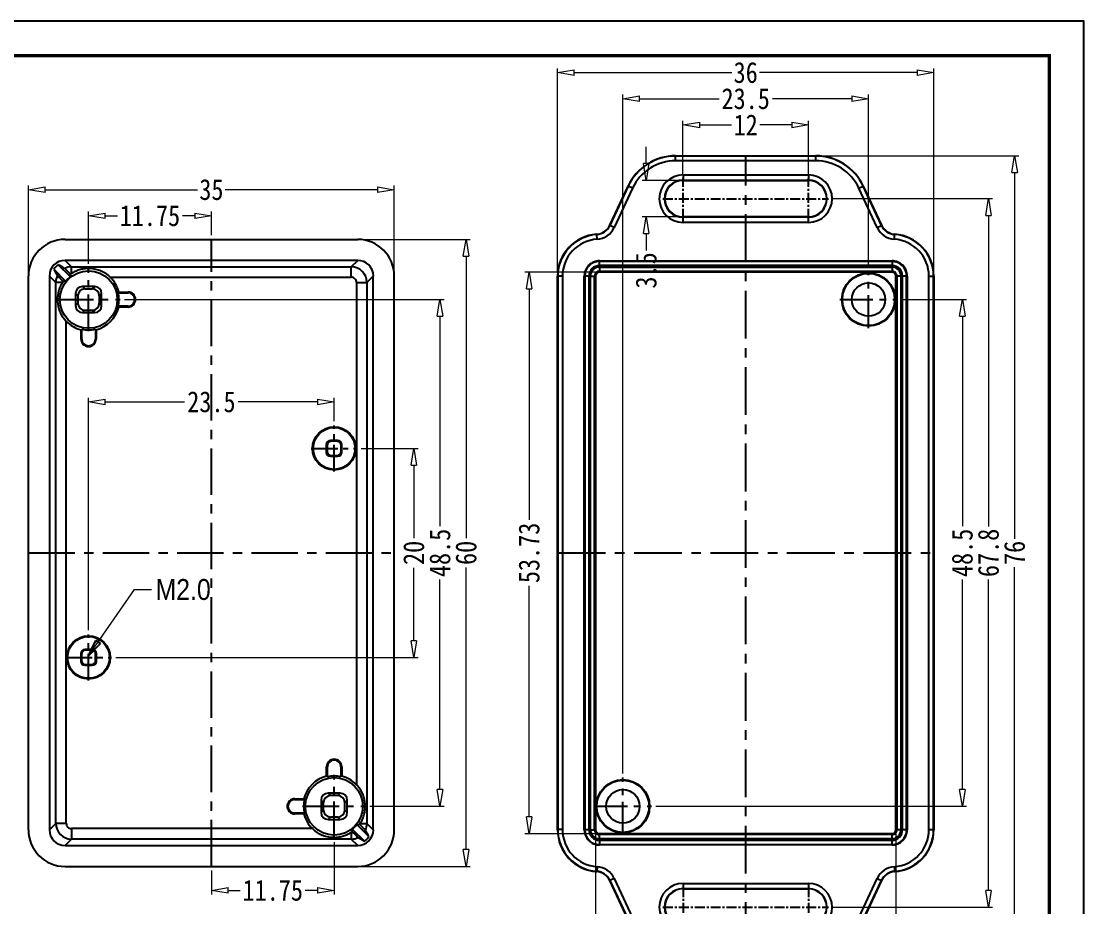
# Model space of a CAD drawing. Header units: millimetres. Extents: x 1786 to 2648, y -2492 to -1928.
# Drawn here: x 2546.1 to 2647.7, y -2444.2 to -2359.4 of the extents above; entities that cross this region are included whole.
import ezdxf

# ---------------------------------------------------------------- set-up
doc = ezdxf.new("R2010")
doc.units = ezdxf.units.MM
doc.linetypes.add('CENTER', pattern=[50.8, 31.75, -6.35, 6.35, -6.35])
doc.layers.add('dim', color=3, linetype='Continuous', lineweight=9)
doc.layers.add('from', color=7, linetype='Continuous')
doc.styles.add('FFS', font='SIMFANG.TTF', dxfattribs={"width": 0.85})
doc.dimstyles.new('YanXiu', dxfattribs={"dimtxt": 2.5, "dimasz": 2.2, "dimexe": 1, "dimexo": 0.6, "dimgap": 0.66, "dimtad": 0, "dimzin": 9, "dimdsep": 46, "dimtxsty": 'FFS', "dimblk": 'CLOSEDBLANK', "dimcen": 0, "dimclrd": 256, "dimclre": 131, "dimclrt": 42, "dimazin": 0, "dimtfac": 1, "dimtofl": 0, "dimtmove": 0, "dimatfit": 3, "dimldrblk": 'CLOSEDBLANK', "dimfxl": 0, "dimlwd": 5, "dimlwe": 5, "dimarcsym": 0})

# ---------------------------------------------------------------- blocks, each defined once
blk = doc.blocks.new('_ClosedBlank')
at = {"color": 0, "linetype": 'ByBlock', "lineweight": -2}
for p, q in [((-1, 0.167), (0, 0)), ((-1, 0.167), (-1, -0.167)), ((0, 0), (-1, -0.167))]:
    blk.add_line(p, q, dxfattribs=at)
blk = doc.blocks.new('*D130')
at = {"layer": 'Defpoints', "color": 0}
for p in [(3346.69, -2469.8), (3375.42, -2469.8), (3375.42, -2483.09)]:
    blk.add_point(p, dxfattribs=at)
at = {"layer": 'dim', "color": 131, "lineweight": 5}
for p, q in [((3346.69, -2470.2), (3346.69, -2483.49)), ((3375.42, -2470.2), (3375.42, -2483.49))]:
    blk.add_line(p, q, dxfattribs=at)
at = {"layer": 'dim', "lineweight": 5}
for p, q in [((3348.29, -2483.09), (3357.89, -2483.09)), ((3373.82, -2483.09), (3364.22, -2483.09))]:
    blk.add_line(p, q, dxfattribs=at)
at = {"layer": 'dim', "lineweight": 5, "xscale": 1.6, "yscale": 1.6, "zscale": 1.6, "rotation": 180}
blk.add_blockref('_ClosedBlank', (3346.69, -2483.09), dxfattribs=at)
at = {"layer": 'dim', "lineweight": 5, "xscale": 1.6, "yscale": 1.6, "zscale": 1.6}
blk.add_blockref('_ClosedBlank', (3375.42, -2483.09), dxfattribs=at)
at = {"layer": 'dim', "color": 42, "insert": (3361.05, -2483.09), "char_height": 2, "attachment_point": 5, "style": 'FFS'}
blk.add_mtext('28.73', dxfattribs=at)
blk = doc.blocks.new('*D131')
at = {"layer": 'Defpoints', "color": 0}
for p in [(3340.33, -2416.44), (3347.05, -2416.44), (3347.05, -2470.17)]:
    blk.add_point(p, dxfattribs=at)
at = {"layer": 'dim', "color": 131, "lineweight": 5}
for p, q in [((3346.65, -2416.44), (3339.93, -2416.44)), ((3346.65, -2470.17), (3339.93, -2470.17))]:
    blk.add_line(p, q, dxfattribs=at)
at = {"layer": 'dim', "lineweight": 5}
for p, q in [((3340.33, -2418.04), (3340.33, -2440.15)), ((3340.33, -2468.57), (3340.33, -2446.46))]:
    blk.add_line(p, q, dxfattribs=at)
at = {"layer": 'dim', "lineweight": 5, "xscale": 1.6, "yscale": 1.6, "zscale": 1.6}
for p, rotation in [((3340.33, -2416.44), 90), ((3340.33, -2470.17), 270)]:
    blk.add_blockref('_ClosedBlank', p, dxfattribs=dict(at, rotation=rotation))
at = {"layer": 'dim', "color": 42, "insert": (3340.33, -2443.3), "char_height": 2, "attachment_point": 5, "rotation": 90, "style": 'FFS'}
blk.add_mtext('53.73', dxfattribs=at)
blk = doc.blocks.new('*D132')
at = {"layer": 'Defpoints', "color": 0}
for p in [(3375.55, -2419.05, 0), (3381.78, -2419.05), (3352.05, -2467.55, 0)]:
    blk.add_point(p, dxfattribs=at)
at = {"layer": 'dim', "color": 131, "lineweight": 5}
for p, q in [((3375.95, -2419.05), (3382.18, -2419.05)), ((3352.45, -2467.55), (3382.18, -2467.55))]:
    blk.add_line(p, q, dxfattribs=at)
at = {"layer": 'dim', "lineweight": 5}
for p, q in [((3381.78, -2420.65), (3381.78, -2440.75)), ((3381.78, -2465.95), (3381.78, -2445.86))]:
    blk.add_line(p, q, dxfattribs=at)
at = {"layer": 'dim', "lineweight": 5, "xscale": 1.6, "yscale": 1.6, "zscale": 1.6}
for p, rotation in [((3381.78, -2419.05), 90), ((3381.78, -2467.55), 270)]:
    blk.add_blockref('_ClosedBlank', p, dxfattribs=dict(at, rotation=rotation))
at = {"layer": 'dim', "color": 42, "insert": (3381.78, -2443.3), "char_height": 2, "attachment_point": 5, "rotation": 90, "style": 'FFS'}
blk.add_mtext('48.5', dxfattribs=at)
blk = doc.blocks.new('*D133')
at = {"layer": 'Defpoints', "color": 0}
for p in [(3368.98, -2409.4, 0), (3384.28, -2409.4), (3368.98, -2477.2, 0)]:
    blk.add_point(p, dxfattribs=at)
at = {"layer": 'dim', "color": 131, "lineweight": 5}
for p, q in [((3369.38, -2409.4), (3384.68, -2409.4)), ((3369.38, -2477.2), (3384.68, -2477.2))]:
    blk.add_line(p, q, dxfattribs=at)
at = {"layer": 'dim', "lineweight": 5}
for p, q in [((3384.28, -2411), (3384.28, -2440.76)), ((3384.28, -2475.6), (3384.28, -2445.85))]:
    blk.add_line(p, q, dxfattribs=at)
at = {"layer": 'dim', "lineweight": 5, "xscale": 1.6, "yscale": 1.6, "zscale": 1.6}
for p, rotation in [((3384.28, -2409.4), 90), ((3384.28, -2477.2), 270)]:
    blk.add_blockref('_ClosedBlank', p, dxfattribs=dict(at, rotation=rotation))
at = {"layer": 'dim', "color": 42, "insert": (3384.28, -2443.3), "char_height": 2, "attachment_point": 5, "rotation": 90, "style": 'FFS'}
blk.add_mtext('67.8', dxfattribs=at)
blk = doc.blocks.new('*D134')
at = {"layer": 'Defpoints', "color": 0}
for p in [(3367.77, -2405.3), (3386.78, -2405.3), (3367.77, -2481.3)]:
    blk.add_point(p, dxfattribs=at)
at = {"layer": 'dim', "color": 131, "lineweight": 5}
for p, q in [((3368.17, -2405.3), (3387.18, -2405.3)), ((3368.17, -2481.3), (3387.18, -2481.3))]:
    blk.add_line(p, q, dxfattribs=at)
at = {"layer": 'dim', "lineweight": 5}
for p, q in [((3386.78, -2406.9), (3386.78, -2441.94)), ((3386.78, -2479.7), (3386.78, -2444.67))]:
    blk.add_line(p, q, dxfattribs=at)
at = {"layer": 'dim', "lineweight": 5, "xscale": 1.6, "yscale": 1.6, "zscale": 1.6}
for p, rotation in [((3386.78, -2405.3), 90), ((3386.78, -2481.3), 270)]:
    blk.add_blockref('_ClosedBlank', p, dxfattribs=dict(at, rotation=rotation))
at = {"layer": 'dim', "color": 42, "insert": (3386.78, -2443.3), "char_height": 2, "attachment_point": 5, "rotation": 90, "style": 'FFS'}
blk.add_mtext('76', dxfattribs=at)
blk = doc.blocks.new('*D135')
at = {"layer": 'Defpoints', "color": 0}
for p in [(3349.3, -2399.84), (3372.8, -2416.3, 0), (3349.3, -2464.8, 0)]:
    blk.add_point(p, dxfattribs=at)
at = {"layer": 'dim', "color": 131, "lineweight": 5}
for p, q in [((3349.3, -2464.4), (3349.3, -2399.44)), ((3372.8, -2415.9), (3372.8, -2399.44))]:
    blk.add_line(p, q, dxfattribs=at)
at = {"layer": 'dim', "lineweight": 5}
for p, q in [((3350.9, -2399.84), (3358.5, -2399.84)), ((3371.2, -2399.84), (3363.6, -2399.84))]:
    blk.add_line(p, q, dxfattribs=at)
at = {"layer": 'dim', "lineweight": 5, "xscale": 1.6, "yscale": 1.6, "zscale": 1.6, "rotation": 180}
blk.add_blockref('_ClosedBlank', (3349.3, -2399.84), dxfattribs=at)
at = {"layer": 'dim', "lineweight": 5, "xscale": 1.6, "yscale": 1.6, "zscale": 1.6}
blk.add_blockref('_ClosedBlank', (3372.8, -2399.84), dxfattribs=at)
at = {"layer": 'dim', "color": 42, "insert": (3361.05, -2399.84), "char_height": 2, "attachment_point": 5, "style": 'FFS'}
blk.add_mtext('23.5', dxfattribs=at)
blk = doc.blocks.new('*D136')
at = {"layer": 'Defpoints', "color": 0}
for p in [(3355.05, -2402.34), (3355.05, -2407.48, 0), (3367.05, -2407.48, 0)]:
    blk.add_point(p, dxfattribs=at)
at = {"layer": 'dim', "color": 131, "lineweight": 5}
for p, q in [((3355.05, -2407.08), (3355.05, -2401.94)), ((3367.05, -2407.08), (3367.05, -2401.94))]:
    blk.add_line(p, q, dxfattribs=at)
at = {"layer": 'dim', "lineweight": 5}
for p, q in [((3356.65, -2402.34), (3359.7, -2402.34)), ((3365.45, -2402.34), (3362.4, -2402.34))]:
    blk.add_line(p, q, dxfattribs=at)
at = {"layer": 'dim', "lineweight": 5, "xscale": 1.6, "yscale": 1.6, "zscale": 1.6, "rotation": 180}
blk.add_blockref('_ClosedBlank', (3355.05, -2402.34), dxfattribs=at)
at = {"layer": 'dim', "lineweight": 5, "xscale": 1.6, "yscale": 1.6, "zscale": 1.6}
blk.add_blockref('_ClosedBlank', (3367.05, -2402.34), dxfattribs=at)
at = {"layer": 'dim', "color": 42, "insert": (3361.05, -2402.34), "char_height": 2, "attachment_point": 5, "style": 'FFS'}
blk.add_mtext('12', dxfattribs=at)
blk = doc.blocks.new('*D137')
at = {"layer": 'Defpoints', "color": 0}
for p in [(3355.05, -2407.65), (3351.53, -2411.15), (3355.05, -2411.15)]:
    blk.add_point(p, dxfattribs=at)
at = {"layer": 'dim', "lineweight": 5}
for p, q in [((3351.53, -2406.05), (3351.53, -2404.45)), ((3351.53, -2412.75), (3351.53, -2414.35))]:
    blk.add_line(p, q, dxfattribs=at)
at = {"layer": 'dim', "color": 131, "lineweight": 5}
for p, q in [((3354.65, -2407.65), (3351.13, -2407.65)), ((3354.65, -2411.15), (3351.13, -2411.15))]:
    blk.add_line(p, q, dxfattribs=at)
at = {"layer": 'dim', "lineweight": 5, "xscale": 1.6, "yscale": 1.6, "zscale": 1.6}
for p, rotation in [((3351.53, -2407.65), 270), ((3351.53, -2411.15), 90)]:
    blk.add_blockref('_ClosedBlank', p, dxfattribs=dict(at, rotation=rotation))
at = {"layer": 'dim', "color": 42, "insert": (3351.53, -2416.27), "char_height": 2, "attachment_point": 5, "rotation": 90, "style": 'FFS'}
blk.add_mtext('3.5', dxfattribs=at)
blk = doc.blocks.new('*D138')
at = {"layer": 'Defpoints', "color": 0}
for p in [(3343.05, -2397.34), (3343.05, -2416.8), (3379.05, -2416.8)]:
    blk.add_point(p, dxfattribs=at)
at = {"layer": 'dim', "color": 131, "lineweight": 5}
for p, q in [((3343.05, -2416.4), (3343.05, -2396.94)), ((3379.05, -2416.4), (3379.05, -2396.94))]:
    blk.add_line(p, q, dxfattribs=at)
at = {"layer": 'dim', "lineweight": 5}
for p, q in [((3344.65, -2397.34), (3359.72, -2397.34)), ((3377.45, -2397.34), (3362.38, -2397.34))]:
    blk.add_line(p, q, dxfattribs=at)
at = {"layer": 'dim', "lineweight": 5, "xscale": 1.6, "yscale": 1.6, "zscale": 1.6, "rotation": 180}
blk.add_blockref('_ClosedBlank', (3343.05, -2397.34), dxfattribs=at)
at = {"layer": 'dim', "lineweight": 5, "xscale": 1.6, "yscale": 1.6, "zscale": 1.6}
blk.add_blockref('_ClosedBlank', (3379.05, -2397.34), dxfattribs=at)
at = {"layer": 'dim', "color": 42, "insert": (3361.05, -2397.34), "char_height": 2, "attachment_point": 5, "style": 'FFS'}
blk.add_mtext('36', dxfattribs=at)
blk = doc.blocks.new('*D139')
at = {"layer": 'Defpoints', "color": 0}
for p in [(3312.74, -2433.3, 0), (3318.16, -2433.3), (3289.24, -2453.3, 0)]:
    blk.add_point(p, dxfattribs=at)
at = {"layer": 'dim', "color": 131, "lineweight": 5}
for p, q in [((3313.13, -2433.3), (3318.56, -2433.3)), ((3289.63, -2453.3), (3318.56, -2453.3))]:
    blk.add_line(p, q, dxfattribs=at)
at = {"layer": 'dim', "lineweight": 5}
for p, q in [((3318.16, -2434.9), (3318.16, -2441.89)), ((3318.16, -2451.7), (3318.16, -2444.72))]:
    blk.add_line(p, q, dxfattribs=at)
at = {"layer": 'dim', "lineweight": 5, "xscale": 1.6, "yscale": 1.6, "zscale": 1.6}
for p, rotation in [((3318.16, -2433.3), 90), ((3318.16, -2453.3), 270)]:
    blk.add_blockref('_ClosedBlank', p, dxfattribs=dict(at, rotation=rotation))
at = {"layer": 'dim', "color": 42, "insert": (3318.16, -2443.3), "char_height": 2, "attachment_point": 5, "rotation": 90, "style": 'FFS'}
blk.add_mtext('20', dxfattribs=at)
blk = doc.blocks.new('*D140')
at = {"layer": 'Defpoints', "color": 0}
for p in [(3290.06, -2419.05, 0), (3320.66, -2419.05), (3313.56, -2467.55, 0)]:
    blk.add_point(p, dxfattribs=at)
at = {"layer": 'dim', "color": 131, "lineweight": 5}
for p, q in [((3290.46, -2419.05), (3321.06, -2419.05)), ((3313.96, -2467.55), (3321.06, -2467.55))]:
    blk.add_line(p, q, dxfattribs=at)
at = {"layer": 'dim', "lineweight": 5}
for p, q in [((3320.66, -2420.65), (3320.66, -2440.75)), ((3320.66, -2465.95), (3320.66, -2445.86))]:
    blk.add_line(p, q, dxfattribs=at)
at = {"layer": 'dim', "lineweight": 5, "xscale": 1.6, "yscale": 1.6, "zscale": 1.6}
for p, rotation in [((3320.66, -2419.05), 90), ((3320.66, -2467.55), 270)]:
    blk.add_blockref('_ClosedBlank', p, dxfattribs=dict(at, rotation=rotation))
at = {"layer": 'dim', "color": 42, "insert": (3320.66, -2443.3), "char_height": 2, "attachment_point": 5, "rotation": 90, "style": 'FFS'}
blk.add_mtext('48.5', dxfattribs=at)
blk = doc.blocks.new('*D141')
at = {"layer": 'Defpoints', "color": 0}
for p in [(3312.79, -2413.3), (3323.16, -2413.3), (3312.79, -2473.3)]:
    blk.add_point(p, dxfattribs=at)
at = {"layer": 'dim', "color": 131, "lineweight": 5}
for p, q in [((3313.19, -2413.3), (3323.56, -2413.3)), ((3313.19, -2473.3), (3323.56, -2473.3))]:
    blk.add_line(p, q, dxfattribs=at)
at = {"layer": 'dim', "lineweight": 5}
for p, q in [((3323.16, -2414.9), (3323.16, -2441.9)), ((3323.16, -2471.7), (3323.16, -2444.71))]:
    blk.add_line(p, q, dxfattribs=at)
at = {"layer": 'dim', "lineweight": 5, "xscale": 1.6, "yscale": 1.6, "zscale": 1.6}
for p, rotation in [((3323.16, -2413.3), 90), ((3323.16, -2473.3), 270)]:
    blk.add_blockref('_ClosedBlank', p, dxfattribs=dict(at, rotation=rotation))
at = {"layer": 'dim', "color": 42, "insert": (3323.16, -2443.3), "char_height": 2, "attachment_point": 5, "rotation": 90, "style": 'FFS'}
blk.add_mtext('60', dxfattribs=at)
blk = doc.blocks.new('*D142')
at = {"layer": 'Defpoints', "color": 0}
for p in [(3310.54, -2428.85), (3310.54, -2431.1, 0), (3287.04, -2451.1, 0)]:
    blk.add_point(p, dxfattribs=at)
at = {"layer": 'dim', "color": 131, "lineweight": 5}
for p, q in [((3287.04, -2450.7), (3287.04, -2428.45)), ((3310.54, -2430.7), (3310.54, -2428.45))]:
    blk.add_line(p, q, dxfattribs=at)
at = {"layer": 'dim', "lineweight": 5}
for p, q in [((3288.64, -2428.85), (3296.23, -2428.85)), ((3308.94, -2428.85), (3301.34, -2428.85))]:
    blk.add_line(p, q, dxfattribs=at)
at = {"layer": 'dim', "lineweight": 5, "xscale": 1.6, "yscale": 1.6, "zscale": 1.6, "rotation": 180}
blk.add_blockref('_ClosedBlank', (3287.04, -2428.85), dxfattribs=at)
at = {"layer": 'dim', "lineweight": 5, "xscale": 1.6, "yscale": 1.6, "zscale": 1.6}
blk.add_blockref('_ClosedBlank', (3310.54, -2428.85), dxfattribs=at)
at = {"layer": 'dim', "color": 42, "insert": (3298.79, -2428.85), "char_height": 2, "attachment_point": 5, "style": 'FFS'}
blk.add_mtext('23.5', dxfattribs=at)
blk = doc.blocks.new('*D143')
at = {"layer": 'Defpoints', "color": 0}
for p in [(3298.79, -2411.04), (3298.79, -2413.3, 0), (3287.04, -2416.03, 0)]:
    blk.add_point(p, dxfattribs=at)
at = {"layer": 'dim', "color": 131, "lineweight": 5}
for p, q in [((3287.04, -2415.63), (3287.04, -2410.64)), ((3298.79, -2412.9), (3298.79, -2410.64))]:
    blk.add_line(p, q, dxfattribs=at)
at = {"layer": 'dim', "lineweight": 5}
for p, q in [((3288.64, -2411.04), (3289.8, -2411.04)), ((3297.19, -2411.04), (3296.02, -2411.04))]:
    blk.add_line(p, q, dxfattribs=at)
at = {"layer": 'dim', "lineweight": 5, "xscale": 1.6, "yscale": 1.6, "zscale": 1.6, "rotation": 180}
blk.add_blockref('_ClosedBlank', (3287.04, -2411.04), dxfattribs=at)
at = {"layer": 'dim', "lineweight": 5, "xscale": 1.6, "yscale": 1.6, "zscale": 1.6}
blk.add_blockref('_ClosedBlank', (3298.79, -2411.04), dxfattribs=at)
at = {"layer": 'dim', "color": 42, "insert": (3292.91, -2411.04), "char_height": 2, "attachment_point": 5, "style": 'FFS'}
blk.add_mtext('11.75', dxfattribs=at)
blk = doc.blocks.new('*D144')
at = {"layer": 'Defpoints', "color": 0}
for p in [(3316.29, -2408.54), (3316.29, -2416.52), (3281.29, -2416.8)]:
    blk.add_point(p, dxfattribs=at)
at = {"layer": 'dim', "color": 131, "lineweight": 5}
for p, q in [((3281.29, -2416.4), (3281.29, -2408.14)), ((3316.29, -2416.12), (3316.29, -2408.14))]:
    blk.add_line(p, q, dxfattribs=at)
at = {"layer": 'dim', "lineweight": 5}
for p, q in [((3282.89, -2408.54), (3297.46, -2408.54)), ((3314.69, -2408.54), (3300.11, -2408.54))]:
    blk.add_line(p, q, dxfattribs=at)
at = {"layer": 'dim', "lineweight": 5, "xscale": 1.6, "yscale": 1.6, "zscale": 1.6, "rotation": 180}
blk.add_blockref('_ClosedBlank', (3281.29, -2408.54), dxfattribs=at)
at = {"layer": 'dim', "lineweight": 5, "xscale": 1.6, "yscale": 1.6, "zscale": 1.6}
blk.add_blockref('_ClosedBlank', (3316.29, -2408.54), dxfattribs=at)
at = {"layer": 'dim', "color": 42, "insert": (3298.79, -2408.54), "char_height": 2, "attachment_point": 5, "style": 'FFS'}
blk.add_mtext('35', dxfattribs=at)
blk = doc.blocks.new('*D145')
at = {"layer": 'Defpoints', "color": 0}
for p in [(3310.54, -2470.58, 0), (3298.79, -2473.3, 0), (3310.54, -2475.6)]:
    blk.add_point(p, dxfattribs=at)
at = {"layer": 'dim', "color": 131, "lineweight": 5}
for p, q in [((3310.54, -2470.98), (3310.54, -2476)), ((3298.79, -2473.7), (3298.79, -2476))]:
    blk.add_line(p, q, dxfattribs=at)
at = {"layer": 'dim', "lineweight": 5}
for p, q in [((3300.39, -2475.6), (3301.55, -2475.6)), ((3308.94, -2475.6), (3307.77, -2475.6))]:
    blk.add_line(p, q, dxfattribs=at)
at = {"layer": 'dim', "lineweight": 5, "xscale": 1.6, "yscale": 1.6, "zscale": 1.6, "rotation": 180}
blk.add_blockref('_ClosedBlank', (3298.79, -2475.6), dxfattribs=at)
at = {"layer": 'dim', "lineweight": 5, "xscale": 1.6, "yscale": 1.6, "zscale": 1.6}
blk.add_blockref('_ClosedBlank', (3310.54, -2475.6), dxfattribs=at)
at = {"layer": 'dim', "color": 42, "insert": (3304.66, -2475.6), "char_height": 2, "attachment_point": 5, "style": 'FFS'}
blk.add_mtext('11.75', dxfattribs=at)
blk = doc.blocks.new('*u146')
at = {"color": 7, "linetype": 'Continuous'}
for p, q in [((-6.719, 38, 0), (6.719, 38, 0)), ((-6.719, 38, 0), (-6.708, 37.982, 0)), ((6.708, 37.982, 0), (-6.708, 37.982, 0)), ((-6.708, 37.532, 0), (-6.708, 37.982, 0)), ((6.708, 37.982, 0), (6.719, 38, 0)), ((6.708, 37.532, 0), (6.708, 37.982, 0)), ((6.708, 37.532, 0), (-6.708, 37.532, 0)), ((-6, 36.172, 0), (6, 36.172, 0)), ((-6, 36.172, 0), (-6, 35.65, 0)), ((-6, 35.672, 0), (6, 35.672, 0)), ((-6, 35.65, 0), (6, 35.65, 0)), ((6, 36.172, 0), (6, 35.65, 0)), ((-13.004, 31.354, 0), (-11.251, 35.113, 0)), ((-11.24, 35.095, 0), (-12.993, 31.336, 0)), ((-10.832, 34.905, 0), (-12.585, 31.146, 0)), ((-11.251, 35.113, 0), (-11.24, 35.095, 0)), ((-10.832, 34.905, 0), (-11.24, 35.095, 0)), ((10.832, 34.905, 0), (11.24, 35.095, 0)), ((12.585, 31.146, 0), (10.832, 34.905, 0)), ((11.24, 35.095, 0), (11.251, 35.113, 0)), ((12.993, 31.336, 0), (11.24, 35.095, 0)), ((11.251, 35.113, 0), (13.004, 31.354, 0)), ((6, 32.15, 0), (-6, 32.15, 0)), ((-6, 31.628, 0), (-6, 32.15, 0)), ((6, 32.128, 0), (-6, 32.128, 0)), ((6, 31.628, 0), (-6, 31.628, 0)), ((6, 31.628, 0), (6, 32.15, 0)), ((-12.993, 31.336, 0), (-13.004, 31.354, 0)), ((-12.585, 31.146, 0), (-12.993, 31.336, 0)), ((12.585, 31.146, 0), (12.993, 31.336, 0)), ((12.993, 31.336, 0), (13.004, 31.354, 0)), ((-14.251, 30.473, 0), (-14.264, 30.491, 0)), ((-14.221, 30.024, 0), (-14.251, 30.473, 0)), ((14.221, 30.024, 0), (14.251, 30.473, 0)), ((14.251, 30.473, 0), (14.264, 30.491, 0)), ((-14, 27.948, 0), (14, 27.948, 0)), ((-14, 27.5, 0), (-14, 27.948, 0)), ((14, 27.899, 0), (-14, 27.899, 0)), ((14, 27.5, 0), (-14, 27.5, 0)), ((14, 27.948, 0), (14, 27.5, 0)), ((-18, -26.5, 0), (-18, 26.5, 0)), ((-17.982, 26.482, 0), (-18, 26.5, 0)), ((-17.532, 26.482, 0), (-17.982, 26.482, 0)), ((-17.982, 26.482, 0), (-17.982, -26.482, 0)), ((-17.532, 26.482, 0), (-17.532, -26.482, 0)), ((-15, 26.5, 0), (-15.448, 26.5, 0)), ((-15.448, -26.5, 0), (-15.448, 26.5, 0)), ((-15.399, 26.5, 0), (-15.399, -26.5, 0)), ((-15, 26.5, 0), (-15, -26.5, 0)), ((-14.857, 26.5, 0), (-14.365, 26.5, 0)), ((-14.857, -26.5, 0), (-14.857, 26.5, 0)), ((-14.458, -26.5, 0), (-14.458, 26.5, 0)), ((-14.365, 26.5, 0), (-14.365, -26.5, 0)), ((-14, 27.357, 0), (14, 27.357, 0)), ((-14, 27.357, 0), (-14, 26.865, 0)), ((-14, 26.958, 0), (14, 26.958, 0)), ((14, 26.865, 0), (-14, 26.865, 0)), ((14, 27.357, 0), (14, 26.865, 0)), ((14.857, 26.5, 0), (14.365, 26.5, 0)), ((14.365, -26.5, 0), (14.365, 26.5, 0)), ((14.458, 26.5, 0), (14.458, -26.5, 0)), ((14.857, 26.5, 0), (14.857, -26.5, 0)), ((15.448, 26.5, 0), (15, 26.5, 0)), ((15, -26.5, 0), (15, 26.5, 0)), ((15.399, -26.5, 0), (15.399, 26.5, 0)), ((15.448, 26.5, 0), (15.448, -26.5, 0)), ((17.532, 26.482, 0), (17.982, 26.482, 0)), ((17.532, -26.482, 0), (17.532, 26.482, 0)), ((18, 26.5, 0), (17.982, 26.482, 0)), ((17.982, -26.482, 0), (17.982, 26.482, 0)), ((18, 26.5, 0), (18, -26.5, 0)), ((-18, -26.5, 0), (-17.982, -26.482, 0)), ((-17.532, -26.482, 0), (-17.982, -26.482, 0)), ((-15, -26.5, 0), (-15.448, -26.5, 0)), ((-14.857, -26.5, 0), (-14.365, -26.5, 0)), ((-14, -27.357, 0), (-14, -26.865, 0)), ((-14, -26.865, 0), (14, -26.865, 0)), ((14, -26.958, 0), (-14, -26.958, 0)), ((14, -27.357, 0), (-14, -27.357, 0)), ((14, -27.357, 0), (14, -26.865, 0)), ((14.857, -26.5, 0), (14.365, -26.5, 0)), ((15.448, -26.5, 0), (15, -26.5, 0)), ((17.532, -26.482, 0), (17.982, -26.482, 0)), ((17.982, -26.482, 0), (18, -26.5, 0)), ((-14, -27.5, 0), (-14, -27.948, 0)), ((-14, -27.5, 0), (14, -27.5, 0)), ((-14, -27.899, 0), (14, -27.899, 0)), ((14, -27.948, 0), (-14, -27.948, 0)), ((14, -27.948, 0), (14, -27.5, 0)), ((-14.251, -30.473, 0), (-14.264, -30.491, 0)), ((-14.221, -30.024, 0), (-14.251, -30.473, 0)), ((14.221, -30.024, 0), (14.251, -30.473, 0)), ((14.251, -30.473, 0), (14.264, -30.491, 0)), ((-12.993, -31.336, 0), (-13.004, -31.354, 0)), ((-11.251, -35.113, 0), (-13.004, -31.354, 0)), ((-12.585, -31.146, 0), (-12.993, -31.336, 0)), ((-12.993, -31.336, 0), (-11.24, -35.095, 0)), ((-12.585, -31.146, 0), (-10.832, -34.905, 0)), ((10.832, -34.905, 0), (12.585, -31.146, 0)), ((11.24, -35.095, 0), (12.993, -31.336, 0)), ((13.004, -31.354, 0), (11.251, -35.113, 0)), ((12.585, -31.146, 0), (12.993, -31.336, 0)), ((12.993, -31.336, 0), (13.004, -31.354, 0)), ((-6, -31.628, 0), (-6, -32.15, 0)), ((-6, -31.628, 0), (6, -31.628, 0)), ((-6, -32.128, 0), (6, -32.128, 0)), ((-6, -32.15, 0), (6, -32.15, 0)), ((6, -31.628, 0), (6, -32.15, 0)), ((-11.24, -35.095, 0), (-11.251, -35.113, 0)), ((-10.832, -34.905, 0), (-11.24, -35.095, 0)), ((10.832, -34.905, 0), (11.24, -35.095, 0)), ((11.251, -35.113, 0), (11.24, -35.095, 0)), ((-6, -36.172, 0), (-6, -35.65, 0)), ((6, -35.65, 0), (-6, -35.65, 0)), ((6, -35.672, 0), (-6, -35.672, 0)), ((6, -36.172, 0), (-6, -36.172, 0)), ((6, -36.172, 0), (6, -35.65, 0)), ((-6.708, -37.532, 0), (-6.708, -37.982, 0)), ((-6.708, -37.532, 0), (6.708, -37.532, 0)), ((6.708, -37.532, 0), (6.708, -37.982, 0)), ((6.72, -38, 0), (-6.72, -38, 0)), ((-6.708, -37.982, 0), (-6.719, -38, 0)), ((-6.708, -37.982, 0), (6.708, -37.982, 0)), ((6.719, -38, 0), (6.708, -37.982, 0))]:
    blk.add_line(p, q, dxfattribs=at)
at = {"color": 1, "linetype": 'CENTER', "ltscale": 0.144}
for p, q in [((0, -38), (0, 38)), ((-18, 0), (18, 0))]:
    blk.add_line(p, q, dxfattribs=at)
at = {"color": 1, "linetype": 'CENTER', "ltscale": 0.03}
for p, q in [((-6, 31.975), (-6, 35.825)), ((6, 31.975), (6, 35.825)), ((-7.925, 33.9), (7.925, 33.9)), ((-6, -31.975), (-6, -35.825)), ((6, -31.975), (6, -35.825)), ((-7.925, -33.9), (7.925, -33.9))]:
    blk.add_line(p, q, dxfattribs=at)
at = {"color": 1, "linetype": 'CENTER', "ltscale": 0.1}
for p, q in [((11.75, 21.5), (11.75, 27)), ((9, 24.25), (14.5, 24.25)), ((-11.75, -27), (-11.75, -21.5)), ((-14.5, -24.25), (-9, -24.25))]:
    blk.add_line(p, q, dxfattribs=at)
at = {"color": 7, "linetype": 'Continuous'}
for centre, radius in [((11.75, 24.25, 0), 2.552), ((11.75, 24.25, 0), 2.5), ((11.75, 24.25, 0), 1.6), ((-11.75, -24.25, 0), 2.552), ((-11.75, -24.25, 0), 2.5), ((-11.75, -24.25, 0), 1.6)]:
    blk.add_circle(centre, radius, dxfattribs=at)
for centre, radius, start, end in [((-6.72, 33, 0), 5, 89.99654, 155.00373), ((-6.708, 32.982, 0), 5, 89.99652, 155.00375), ((6.708, 32.982, 0), 5, 24.99625, 90.00349), ((6.72, 33, 0), 5, 24.99627, 90.00345), ((-6.708, 32.982, 0), 4.55, 89.99975, 155.00025), ((6.708, 32.982, 0), 4.55, 24.99975, 90.00025), ((-6, 33.9, 0), 2.272, 90, 270), ((-6, 33.9, 0), 1.772, 90, 270), ((-6, 33.9, 0), 1.75, 90, 270), ((6, 33.9, 0), 2.272, 270, 90), ((6, 33.9, 0), 1.772, 270, 90), ((6, 33.9, 0), 1.75, 270, 90), ((-14.363, 31.988, 0), 1.5, 273.78461, 335.00143), ((-14.352, 31.97, 0), 1.5, 273.85461, 335.00138), ((-14.352, 31.97, 0), 1.95, 273.85763, 334.99893), ((14.352, 31.97, 0), 1.95, 205.00094, 266.14217), ((14.352, 31.97, 0), 1.5, 204.9971, 266.1444), ((14.363, 31.988, 0), 1.5, 204.99692, 266.21451), ((-14, 26.5, 0), 4, 93.78699, 180.00546), ((-13.982, 26.482, 0), 4, 93.8569, 180.00552), ((-13.982, 26.482, 0), 3.55, 93.85593, 180.00089), ((13.982, 26.482, 0), 3.55, 359.99906, 86.14412), ((13.982, 26.482, 0), 4, 359.99444, 86.14348), ((14, 26.5, 0), 4, 359.99457, 86.21333), ((-14, 26.5, 0), 1.448, 89.97814, 180.02186), ((-14, 26.5, 0), 1.399, 89.97666, 180.02349), ((-14, 26.5, 0), 1, 89.96736, 180.0327), ((14, 26.5, 0), 1.448, 359.97814, 90.02186), ((14, 26.5, 0), 1.399, 359.97666, 90.02349), ((14, 26.5, 0), 1, 359.96736, 90.0327), ((-14, 26.5, 0), 0.857, 89.96691, 180.03305), ((-14, 26.5, 0), 0.457, 89.95967, 180.0591), ((14, 26.5, 0), 0.857, 359.96691, 90.03305), ((14, 26.5, 0), 0.457, 359.95967, 90.05909), ((-14, -26.5, 0), 4, 179.99457, 266.21333), ((-13.982, -26.482, 0), 4, 179.99444, 266.14348), ((-13.982, -26.482, 0), 3.55, 179.99906, 266.14412), ((-14, -26.5, 0), 1.448, 179.97747, 270.02253), ((-14, -26.5, 0), 1.399, 179.97666, 270.02349), ((-14, -26.5, 0), 1, 179.96736, 270.0327), ((-14, -26.5, 0), 0.857, 179.96583, 270.03418), ((-14, -26.5, 0), 0.457, 179.95816, 270.06059), ((14, -26.5, 0), 0.457, 269.95967, 0.05909), ((14, -26.5, 0), 0.857, 269.96583, 0.03418), ((14, -26.5, 0), 1, 269.96736, 0.0327), ((14, -26.5, 0), 1.399, 269.97666, 0.02349), ((14, -26.5, 0), 1.448, 269.97747, 0.02253), ((13.982, -26.482, 0), 3.55, 273.85593, 0.00089), ((13.982, -26.482, 0), 4, 273.8569, 0.00552), ((14, -26.5, 0), 4, 273.78699, 0.00546), ((-14.363, -31.988, 0), 1.5, 24.99692, 86.21451), ((-14.352, -31.97, 0), 1.5, 24.9971, 86.1444), ((-14.352, -31.97, 0), 1.95, 25.00094, 86.14217), ((14.352, -31.97, 0), 1.95, 93.85763, 154.99893), ((14.352, -31.97, 0), 1.5, 93.85461, 155.00138), ((14.363, -31.988, 0), 1.5, 93.78461, 155.00143), ((-6, -33.9, 0), 2.272, 90, 270), ((-6, -33.9, 0), 1.772, 90, 270), ((-6, -33.9, 0), 1.75, 90, 270), ((6, -33.9, 0), 2.272, 270, 90), ((6, -33.9, 0), 1.772, 270, 90), ((6, -33.9, 0), 1.75, 270, 90), ((-6.72, -33, 0), 5, 204.99627, 270.00345), ((-6.708, -32.982, 0), 5, 204.99625, 270.00349), ((-6.708, -32.982, 0), 4.55, 204.99975, 270.00025), ((6.708, -32.982, 0), 4.55, 269.99975, 335.00025), ((6.708, -32.982, 0), 5, 269.99652, 335.00375), ((6.72, -33, 0), 5, 269.99654, 335.00373)]:
    blk.add_arc(centre, radius, start, end, dxfattribs=at)
for points, start_tangent, end_tangent in [([(-14, 26.865, 0), (-14.095, 26.853, 0), (-14.183, 26.816, 0), (-14.258, 26.758, 0), (-14.316, 26.683, 0), (-14.353, 26.595, 0), (-14.365, 26.5, 0)], (-1, 0), (0, -1)), ([(14.365, 26.5, 0), (14.353, 26.595, 0), (14.316, 26.683, 0), (14.258, 26.758, 0), (14.183, 26.816, 0), (14.095, 26.853, 0), (14, 26.865, 0)], (0, 1), (-1, 0)), ([(-14.365, -26.5, 0), (-14.353, -26.595, 0), (-14.316, -26.683, 0), (-14.258, -26.758, 0), (-14.183, -26.816, 0), (-14.095, -26.853, 0), (-14, -26.865, 0)], (0, -1), (1, 0)), ([(14, -26.865, 0), (14.095, -26.853, 0), (14.183, -26.816, 0), (14.258, -26.758, 0), (14.316, -26.683, 0), (14.353, -26.595, 0), (14.365, -26.5, 0)], (1, 0), (0, 1))]:
    blk.add_spline(points, degree=3, dxfattribs=dict(at, start_tangent=start_tangent, end_tangent=end_tangent))
at = {"layer": 'dim'}
for base, p1, p2, picture, middle in [((-18, 45.963, 0), (18, 26.5, 0), (-18, 26.5, 0), '*D138', (0, 45.963, 0)), ((-11.75, 43.463, 0), (11.75, 27), (-11.75, -21.5), '*D135', (0, 43.463, 0)), ((-6, 40.963, 0), (6, 35.825), (-6, 35.825), '*D136', (0, 40.963, 0)), ((14.365, -39.783, 0), (-14.365, -26.5, 0), (14.365, -26.5, 0), '*D130', (0, -39.783, 0))]:
    dim = blk.add_linear_dim(base=base, p1=p1, p2=p2, dimstyle='YanXiu', override={"dimtxt": 2, "dimasz": 1.6, "dimexe": 0.3998, "dimexo": 0.3998, "dimgap": 0.3998}, dxfattribs=at)
    dim.commit()
    dim.dimension.update_dxf_attribs({"geometry": picture, "text_midpoint": middle, "insert": (-3361.052, 2443.304)})
for base, p1, p2, picture, middle in [((-9.522, 32.15, 0), (-6, 35.65, 0), (-6, 32.15, 0), '*D137', (-9.522, 27.034, 0)), ((25.733, 38, 0), (6.719, -38, 0), (6.719, 38, 0), '*D134', (25.733, 0, 0)), ((23.233, 33.9, 0), (7.925, -33.9), (7.925, 33.9), '*D133', (23.233, 0, 0)), ((-20.724, 26.865, 0), (-14, -26.865, 0), (-14, 26.865, 0), '*D131', (-20.724, 0, 0)), ((20.733, 24.25, 0), (-9, -24.25), (14.5, 24.25), '*D132', (20.733, 0, 0))]:
    dim = blk.add_linear_dim(base=base, p1=p1, p2=p2, angle=90, dimstyle='YanXiu', override={"dimtxt": 2, "dimasz": 1.6, "dimexe": 0.3998, "dimexo": 0.3998, "dimgap": 0.3998}, dxfattribs=at)
    dim.commit()
    dim.dimension.update_dxf_attribs({"geometry": picture, "text_midpoint": middle, "insert": (-3361.052, 2443.304)})
blk = doc.blocks.new('*u147')
at = {"color": 7, "linetype": 'Continuous'}
for p, q in [((-14.003, 30, 0), (14.003, 30, 0)), ((-13.489, 26.425, 0), (-14.644, 27.58, 0)), ((14, 27.998, 0), (-14, 27.998, 0)), ((-13.386, 27.385, 0), (-14, 27.998, 0)), ((13.386, 27.385, 0), (14, 27.998, 0)), ((-17.5, -26.503, 0), (-17.5, 26.503, 0)), ((-15.498, 26.5, 0), (-15.498, -26.5, 0)), ((-14.885, 25.886, 0), (-15.498, 26.5, 0)), ((-15.08, 27.144, 0), (-13.925, 25.989, 0)), ((-13.386, 27.385, 0), (13.386, 27.385, 0)), ((-13.386, 26.736, 0), (-13.386, 27.385, 0)), ((13.386, 26.386, 0), (13.386, 27.385, 0)), ((14.885, 25.886, 0), (15.498, 26.5, 0)), ((15.498, -26.5, 0), (15.498, 26.5, 0)), ((17.5, -26.503, 0), (17.5, 26.503, 0)), ((-14.236, 25.886, 0), (-14.885, 25.886, 0)), ((-14.885, -25.886, 0), (-14.885, 25.886, 0)), ((-11.164, 25.5, 0), (-12.336, 25.5, 0)), ((-12.336, 25.5, 0), (-12.109, 25.273, 0)), ((-11.164, 25.5, 0), (-11.391, 25.273, 0)), ((-9.676, 26.386, 0), (13.386, 26.386, 0)), ((13.886, 25.886, 0), (14.885, 25.886, 0)), ((13.886, 25.886, 0), (13.886, -22.176, 0)), ((14.885, 25.886, 0), (14.885, -25.886, 0)), ((-13, 24.836, 0), (-13, 23.664, 0)), ((-13, 24.836, 0), (-12.773, 24.609, 0)), ((-12.773, 24.609, 0), (-12.773, 23.891, 0)), ((-12.109, 25.273, 0), (-11.391, 25.273, 0)), ((-10.5, 24.836, 0), (-10.727, 24.609, 0)), ((-10.727, 24.609, 0), (-10.727, 23.891, 0)), ((-10.5, 23.664, 0), (-10.5, 24.836, 0)), ((-8.917, 24.9, 0), (-7.97, 24.9, 0)), ((-8.861, 24.97, 0), (-7.97, 24.97, 0)), ((-7.97, 24.9, 0), (-7.97, 24.97, 0)), ((-13, 23.664, 0), (-12.773, 23.891, 0)), ((-10.5, 23.664, 0), (-10.727, 23.891, 0)), ((-7.97, 23.6, 0), (-8.917, 23.6, 0)), ((-7.97, 23.53, 0), (-8.861, 23.53, 0)), ((-7.97, 23.6, 0), (-7.97, 23.53, 0)), ((-12.336, 23, 0), (-12.109, 23.227, 0)), ((-12.336, 23, 0), (-11.164, 23, 0)), ((-12.109, 23.227, 0), (-11.391, 23.227, 0)), ((-11.164, 23, 0), (-11.391, 23.227, 0)), ((-13.886, -25.886, 0), (-13.886, 22.176, 0)), ((-12.47, 20.47, 0), (-12.47, 21.361, 0)), ((-12.4, 20.47, 0), (-12.4, 21.417, 0)), ((-11.1, 21.417, 0), (-11.1, 20.47, 0)), ((-11.03, 21.361, 0), (-11.03, 20.47, 0)), ((-12.47, 20.47, 0), (-12.4, 20.47, 0)), ((-11.03, 20.47, 0), (-11.1, 20.47, 0)), ((11, 10.351, 0), (11.07, 10.282, 0)), ((11, 10.351, 0), (11, 9.649, 0)), ((11.07, 10.282, 0), (11.07, 9.718, 0)), ((11.399, 10.75, 0), (11.468, 10.68, 0)), ((12.101, 10.75, 0), (11.399, 10.75, 0)), ((12.032, 10.68, 0), (11.468, 10.68, 0)), ((12.101, 10.75, 0), (12.032, 10.68, 0)), ((12.5, 10.351, 0), (12.43, 10.282, 0)), ((12.43, 9.718, 0), (12.43, 10.282, 0)), ((12.5, 9.649, 0), (12.5, 10.351, 0)), ((11, 9.649, 0), (11.07, 9.718, 0)), ((11.399, 9.25, 0), (11.468, 9.32, 0)), ((11.399, 9.25, 0), (12.101, 9.25, 0)), ((11.468, 9.32, 0), (12.032, 9.32, 0)), ((12.101, 9.25, 0), (12.032, 9.32, 0)), ((12.5, 9.649, 0), (12.43, 9.718, 0)), ((-12.5, -9.649, 0), (-12.5, -10.351, 0)), ((-12.5, -9.649, 0), (-12.43, -9.718, 0)), ((-12.43, -9.718, 0), (-12.43, -10.282, 0)), ((-11.399, -9.25, 0), (-12.101, -9.25, 0)), ((-12.101, -9.25, 0), (-12.032, -9.32, 0)), ((-11.468, -9.32, 0), (-12.032, -9.32, 0)), ((-11.399, -9.25, 0), (-11.468, -9.32, 0)), ((-11, -9.649, 0), (-11.07, -9.718, 0)), ((-11.07, -10.282, 0), (-11.07, -9.718, 0)), ((-11, -10.351, 0), (-11, -9.649, 0)), ((-12.5, -10.351, 0), (-12.43, -10.282, 0)), ((-12.101, -10.75, 0), (-12.032, -10.68, 0)), ((-12.101, -10.75, 0), (-11.399, -10.75, 0)), ((-12.032, -10.68, 0), (-11.468, -10.68, 0)), ((-11.399, -10.75, 0), (-11.468, -10.68, 0)), ((-11, -10.351, 0), (-11.07, -10.282, 0)), ((11.03, -21.361, 0), (11.03, -20.47, 0)), ((11.1, -20.47, 0), (11.03, -20.47, 0)), ((11.1, -21.417, 0), (11.1, -20.47, 0)), ((12.4, -20.47, 0), (12.4, -21.417, 0)), ((12.4, -20.47, 0), (12.47, -20.47, 0)), ((12.47, -20.47, 0), (12.47, -21.361, 0)), ((11.164, -23, 0), (11.391, -23.227, 0)), ((12.336, -23, 0), (11.164, -23, 0)), ((12.109, -23.227, 0), (11.391, -23.227, 0)), ((12.336, -23, 0), (12.109, -23.227, 0)), ((7.97, -23.6, 0), (7.97, -23.53, 0)), ((7.97, -23.53, 0), (8.861, -23.53, 0)), ((7.97, -23.6, 0), (8.917, -23.6, 0)), ((10.5, -23.664, 0), (10.5, -24.836, 0)), ((10.5, -23.664, 0), (10.727, -23.891, 0)), ((10.727, -24.609, 0), (10.727, -23.891, 0)), ((13, -23.664, 0), (12.773, -23.891, 0)), ((12.773, -24.609, 0), (12.773, -23.891, 0)), ((13, -24.836, 0), (13, -23.664, 0)), ((7.97, -24.9, 0), (7.97, -24.97, 0)), ((8.917, -24.9, 0), (7.97, -24.9, 0)), ((8.861, -24.97, 0), (7.97, -24.97, 0)), ((10.5, -24.836, 0), (10.727, -24.609, 0)), ((11.164, -25.5, 0), (11.391, -25.273, 0)), ((12.109, -25.273, 0), (11.391, -25.273, 0)), ((12.336, -25.5, 0), (12.109, -25.273, 0)), ((13, -24.836, 0), (12.773, -24.609, 0)), ((-14.885, -25.886, 0), (-15.498, -26.5, 0)), ((-13.886, -25.886, 0), (-14.885, -25.886, 0)), ((-13.386, -26.386, 0), (-13.386, -27.385, 0)), ((9.676, -26.386, 0), (-13.386, -26.386, 0)), ((11.164, -25.5, 0), (12.336, -25.5, 0)), ((13.489, -26.425, 0), (14.644, -27.58, 0)), ((15.08, -27.144, 0), (13.925, -25.989, 0)), ((14.236, -25.886, 0), (14.885, -25.886, 0)), ((14.885, -25.886, 0), (15.498, -26.5, 0)), ((-13.386, -27.385, 0), (-14, -27.998, 0)), ((13.386, -27.385, 0), (-13.386, -27.385, 0)), ((13.386, -26.736, 0), (13.386, -27.385, 0)), ((13.386, -27.385, 0), (14, -27.998, 0)), ((-14, -27.998, 0), (14, -27.998, 0)), ((-14.003, -30, 0), (14.003, -30, 0))]:
    blk.add_line(p, q, dxfattribs=at)
at = {"color": 1, "linetype": 'CENTER', "ltscale": 0.14}
for p, q in [((0, -30), (0, 30)), ((-17.5, 0), (17.5, 0))]:
    blk.add_line(p, q, dxfattribs=at)
at = {"color": 1, "linetype": 'CENTER', "ltscale": 0.11}
for p, q in [((-11.75, 21.225), (-11.75, 27.275)), ((-14.775, 24.25), (-8.725, 24.25)), ((11.75, -27.275), (11.75, -21.225)), ((8.725, -24.25), (14.775, -24.25))]:
    blk.add_line(p, q, dxfattribs=at)
at = {"color": 1, "linetype": 'CENTER', "ltscale": 0.08}
for p, q in [((11.75, 7.8), (11.75, 12.2)), ((9.55, 10), (13.95, 10)), ((-11.75, -12.2), (-11.75, -7.8)), ((-13.95, -10), (-9.55, -10))]:
    blk.add_line(p, q, dxfattribs=at)
at = {"color": 7, "linetype": 'Continuous'}
for centre, radius in [((-11.75, 24.25, 0), 2.75), ((11.75, 10, 0), 2.07), ((11.75, 10, 0), 2), ((-11.75, -10, 0), 2.07), ((-11.75, -10, 0), 2), ((11.75, -24.25, 0), 2.75)]:
    blk.add_circle(centre, radius, dxfattribs=at)
for centre, radius, start, end in [((-13.385, 25.884, 0), 1.5, 153.79445, 179.92864), ((-13.384, 25.885, 0), 1.5, 90.0705, 116.2067), ((-11.801, 24.309, 0), 2.898, 123.15577, 125.17794), ((13.384, 25.884, 0), 1.501, 0.07637, 89.9239), ((-11.809, 24.301, 0), 2.898, 144.82208, 146.84428), ((-13.461, 17.621, 0), 8.381, 93.17085, 94.90196), ((-11.75, 24.25, 0), 2.785, 128.65044, 141.34956), ((-11.75, 24.25, 0), 2.977, 13.99284, 45.84712), ((13.387, 25.887, 0), 0.499, 359.97921, 90.02079), ((-16.332, 30.807, 0), 9.481, 321.46115, 321.9986), ((-11.75, 24.25, 0), 2.907, 347.07997, 12.92003), ((-7.97, 24.25, 0), 0.72, 270, 90), ((-7.97, 24.25, 0), 0.65, 270, 90), ((-11.75, 24.25, 0), 2.977, 283.99284, 346.00716), ((-16.362, 17.67, 0), 9.518, 38.00246, 38.53778), ((-11.75, 24.25, 0), 2.977, 224.15288, 256.00716), ((-18.33, 28.862, 0), 9.518, 308.00246, 308.53778), ((-11.75, 24.25, 0), 2.907, 257.07997, 282.92003), ((-5.193, 28.832, 0), 9.481, 231.46115, 231.99861), ((-11.75, 20.47, 0), 0.72, 180, 0), ((-11.75, 20.47, 0), 0.65, 180, 0), ((11.75, -20.47, 0), 0.72, 0, 180), ((11.75, -20.47, 0), 0.65, 0, 180), ((11.75, -24.25, 0), 2.907, 77.07997, 102.92003), ((11.75, -24.25, 0), 2.977, 103.99284, 166.00716), ((5.193, -28.832, 0), 9.481, 51.46115, 51.99861), ((18.33, -28.862, 0), 9.518, 128.00246, 128.53778), ((11.75, -24.25, 0), 2.977, 44.15288, 76.00716), ((7.97, -24.25, 0), 0.72, 90, 270), ((7.97, -24.25, 0), 0.65, 90, 270), ((11.75, -24.25, 0), 2.907, 167.07997, 192.92003), ((16.362, -17.67, 0), 9.518, 218.00246, 218.53778), ((16.332, -30.807, 0), 9.481, 141.46115, 141.9986), ((11.75, -24.25, 0), 2.977, 193.99284, 225.84712), ((-13.384, -25.884, 0), 1.501, 180.07637, 269.92391), ((-13.387, -25.887, 0), 0.499, 179.97829, 270.02171), ((11.75, -24.25, 0), 2.785, 308.65044, 321.34956), ((13.461, -17.621, 0), 8.381, 273.17085, 274.90196), ((11.809, -24.301, 0), 2.898, 324.82208, 326.84428), ((13.385, -25.884, 0), 1.5, 333.79445, 359.92864), ((11.801, -24.309, 0), 2.898, 303.15577, 305.17794), ((13.384, -25.885, 0), 1.5, 270.0705, 296.2067)]:
    blk.add_arc(centre, radius, start, end, dxfattribs=at)
for centre, major_axis, ratio, start_param, end_param in [((-13.997, 26.497, 0), (2.48, -2.48), 0.9980992, 2.3571458, 3.9260395), ((13.997, 26.497, 0), (-2.48, -2.48), 0.9980992, 2.3571458, 3.9260395), ((-13.997, 26.497, 0), (1.063, -1.063), 0.9980992, 2.3571458, 3.9260395), ((-13.822, 26.322, 0), (1.063, -1.063), 0.9980992, 2.9347923, 3.348393), ((-14.592, 27.092, 0), (-4.925, 2.873), 0.0693471, -1.6412724, -1.5198349), ((13.997, 26.497, 0), (-1.063, -1.063), 0.9980992, 2.3571458, 3.9260395), ((-14.592, 27.092, 0), (-2.873, 4.925), 0.0693471, 1.5198349, 1.6412724), ((-12.335, 24.835, 0), (-0.47, 0.47), 0.9996955, -0.7852459, 0.7852459), ((-11.165, 24.835, 0), (-0.47, -0.47), 0.9996955, -3.9268385, -2.3563468), ((-12.108, 24.608, 0), (-0.47, 0.47), 0.9996955, -0.7852459, 0.7852459), ((-11.392, 24.608, 0), (0.47, 0.47), 0.9996955, -0.7852459, 0.7852459), ((-12.335, 23.665, 0), (-0.47, -0.47), 0.9996955, -0.7852459, 0.7852459), ((-12.108, 23.892, 0), (-0.47, -0.47), 0.9996955, -0.7852459, 0.7852459), ((-11.392, 23.892, 0), (0.47, -0.47), 0.9996955, -0.7852459, 0.7852459), ((-11.165, 23.665, 0), (-0.47, 0.47), 0.9996955, -3.9268385, -2.3563468), ((11.399, 10.351, 0), (-0.282, 0.282), 0.9996955, -0.7852459, 0.7852459), ((11.469, 10.281, 0), (-0.282, 0.282), 0.9996955, -0.7852459, 0.7852459), ((12.031, 10.281, 0), (0.282, 0.282), 0.9996955, -0.7852459, 0.7852459), ((12.101, 10.351, 0), (0.282, 0.282), 0.9996955, -0.7852459, 0.7852459), ((11.399, 9.649, 0), (0.282, 0.282), 0.9996955, 2.3563468, 3.9268385), ((11.469, 9.719, 0), (-0.282, -0.282), 0.9996955, -0.7852459, 0.7852459), ((12.031, 9.719, 0), (0.282, -0.282), 0.9996955, -0.7852459, 0.7852459), ((12.101, 9.649, 0), (-0.282, 0.282), 0.9996955, -3.9268385, -2.3563468), ((-12.101, -9.649, 0), (-0.282, 0.282), 0.9996955, -0.7852459, 0.7852459), ((-12.031, -9.719, 0), (-0.282, 0.282), 0.9996955, -0.7852459, 0.7852459), ((-11.469, -9.719, 0), (0.282, 0.282), 0.9996955, -0.7852459, 0.7852459), ((-11.399, -9.649, 0), (0.282, 0.282), 0.9996955, -0.7852459, 0.7852459), ((-12.101, -10.351, 0), (0.282, 0.282), 0.9996955, 2.3563468, 3.9268385), ((-12.031, -10.281, 0), (-0.282, -0.282), 0.9996955, -0.7852459, 0.7852459), ((-11.469, -10.281, 0), (0.282, -0.282), 0.9996955, -0.7852459, 0.7852459), ((-11.399, -10.351, 0), (-0.282, 0.282), 0.9996955, -3.9268385, -2.3563468), ((11.165, -23.665, 0), (-0.47, 0.47), 0.9996955, -0.7852459, 0.7852459), ((11.392, -23.892, 0), (-0.47, 0.47), 0.9996955, -0.7852459, 0.7852459), ((12.108, -23.892, 0), (0.47, 0.47), 0.9996955, -0.7852459, 0.7852459), ((12.335, -23.665, 0), (0.47, 0.47), 0.9996955, -0.7852459, 0.7852459), ((11.165, -24.835, 0), (0.47, 0.47), 0.9996955, 2.3563468, 3.9268385), ((11.392, -24.608, 0), (-0.47, -0.47), 0.9996955, -0.7852459, 0.7852459), ((12.108, -24.608, 0), (0.47, -0.47), 0.9996955, -0.7852459, 0.7852459), ((12.335, -24.835, 0), (-0.47, 0.47), 0.9996955, -3.9268385, -2.3563468), ((-13.997, -26.497, 0), (2.48, 2.48), 0.9980992, 2.3571458, 3.9260395), ((-13.997, -26.497, 0), (1.063, 1.063), 0.9980992, 2.3571458, 3.9260395), ((13.997, -26.497, 0), (-1.063, 1.063), 0.9980992, 2.3571458, 3.9260395), ((13.997, -26.497, 0), (-2.48, 2.48), 0.9980992, 2.3571458, 3.9260395), ((14.592, -27.092, 0), (-4.925, 2.873), 0.0693471, 1.5003202, 1.6217578), ((13.822, -26.322, 0), (-1.063, 1.063), 0.9980992, 2.9347923, 3.348393), ((14.592, -27.092, 0), (-2.873, 4.925), 0.0693471, -1.6217578, -1.5003203)]:
    blk.add_ellipse(centre, major_axis=major_axis, ratio=ratio, start_param=start_param, end_param=end_param, dxfattribs=at)
for points, start_tangent, end_tangent in [([(-14.731, 26.547, 0), (-14.704, 26.515, 0), (-14.641, 26.446, 0), (-14.546, 26.347, 0), (-14.428, 26.226, 0), (-14.302, 26.097, 0), (-14.178, 25.972, 0)], (0.5081798, -0.861251), (0.7041268, -0.7100742)), ([(-13.472, 26.678, 0), (-13.597, 26.802, 0), (-13.726, 26.928, 0), (-13.847, 27.045, 0), (-13.946, 27.141, 0), (-14.015, 27.204, 0), (-14.047, 27.231, 0)], (-0.7100743, 0.7041268), (-0.861251, 0.5081798)), ([(-13.489, 26.425, 0), (-13.484, 26.509, 0), (-13.478, 26.593, 0), (-13.472, 26.678, 0)], (0.055382, 0.9984652), (0.0843018, 0.9964403)), ([(-11.75, 27.219, 0), (-11.988, 27.21, 0), (-12.214, 27.183, 0), (-12.43, 27.142, 0), (-12.635, 27.087, 0), (-12.832, 27.019, 0), (-13.022, 26.938, 0), (-13.207, 26.844, 0), (-13.386, 26.736, 0)], (-1, 0), (-0.8371947, -0.546905)), ([(-9.676, 26.386, 0), (-9.914, 26.593, 0), (-10.167, 26.77, 0), (-10.422, 26.911, 0), (-10.674, 27.021, 0), (-10.931, 27.106, 0), (-11.196, 27.168, 0), (-11.47, 27.206, 0), (-11.75, 27.219, 0)], (-0.7174838, 0.6965752), (-1, 0)), ([(-14.236, 25.886, 0), (-14.472, 25.447, 0), (-14.621, 25.014, 0), (-14.702, 24.575, 0), (-14.717, 24.131, 0), (-14.667, 23.689, 0), (-14.555, 23.266, 0), (-14.38, 22.86, 0), (-14.15, 22.489, 0), (-13.886, 22.176, 0)], (-0.5469043, -0.8371951), (0.6965752, -0.7174838)), ([(14.236, -25.886, 0), (14.472, -25.447, 0), (14.621, -25.014, 0), (14.702, -24.575, 0), (14.717, -24.131, 0), (14.667, -23.689, 0), (14.555, -23.266, 0), (14.38, -22.86, 0), (14.15, -22.489, 0), (13.886, -22.176, 0)], (0.5469043, 0.8371951), (-0.6965752, 0.7174838)), ([(9.676, -26.386, 0), (9.914, -26.593, 0), (10.167, -26.77, 0), (10.422, -26.911, 0), (10.674, -27.021, 0), (10.931, -27.106, 0), (11.196, -27.168, 0), (11.47, -27.206, 0), (11.75, -27.219, 0)], (0.7174838, -0.6965752), (1, 0)), ([(13.489, -26.425, 0), (13.484, -26.509, 0), (13.478, -26.593, 0), (13.472, -26.678, 0)], (-0.055382, -0.9984652), (-0.0843018, -0.9964403)), ([(14.731, -26.547, 0), (14.704, -26.515, 0), (14.641, -26.446, 0), (14.546, -26.347, 0), (14.428, -26.226, 0), (14.302, -26.097, 0), (14.178, -25.972, 0)], (-0.5081798, 0.861251), (-0.7041268, 0.7100742)), ([(11.75, -27.219, 0), (11.988, -27.21, 0), (12.214, -27.183, 0), (12.43, -27.142, 0), (12.635, -27.087, 0), (12.832, -27.019, 0), (13.022, -26.938, 0), (13.207, -26.844, 0), (13.386, -26.736, 0)], (1, 0), (0.8371947, 0.546905)), ([(13.472, -26.678, 0), (13.597, -26.802, 0), (13.726, -26.928, 0), (13.847, -27.045, 0), (13.946, -27.141, 0), (14.015, -27.204, 0), (14.047, -27.231, 0)], (0.7100743, -0.7041268), (0.861251, -0.5081798))]:
    blk.add_spline(points, degree=3, dxfattribs=dict(at, start_tangent=start_tangent, end_tangent=end_tangent))
at = {"layer": 'dim', "color": 42, "insert": (-5.339, -3.511, 0), "char_height": 2, "attachment_point": 4, "style": 'FFS'}
blk.add_mtext('{\\fArial|b0|i0|c0|p32;M2.0}', dxfattribs=at)
at = {"layer": 'dim'}
for base, p1, p2, picture, middle in [((17.5, 34.762, 0), (-17.5, 26.503, 0), (17.5, 26.786, 0), '*D144', (0, 34.762, 0)), ((0, 32.262, 0), (-11.75, 27.275), (0, 30), '*D143', (-5.875, 32.262, 0)), ((11.75, 14.456, 0), (-11.75, -7.8), (11.75, 12.2), '*D142', (0, 14.456, 0)), ((11.75, -32.298, 0), (0, -30), (11.75, -27.275), '*D145', (5.875, -32.298, 0))]:
    dim = blk.add_linear_dim(base=base, p1=p1, p2=p2, dimstyle='YanXiu', override={"dimtxt": 2, "dimasz": 1.6, "dimexe": 0.3998, "dimexo": 0.3998, "dimgap": 0.3998}, dxfattribs=at)
    dim.commit()
    dim.dimension.update_dxf_attribs({"geometry": picture, "text_midpoint": middle, "insert": (-3298.785, 2443.304)})
for base, p1, p2, picture, middle in [((24.375, 30, 0), (14.003, -30, 0), (14.003, 30, 0), '*D141', (24.375, 0, 0)), ((21.875, 24.25, 0), (14.775, -24.25), (-8.725, 24.25), '*D140', (21.875, 0, 0)), ((19.375, 10, 0), (-9.55, -10), (13.95, 10), '*D139', (19.375, 0, 0))]:
    dim = blk.add_linear_dim(base=base, p1=p1, p2=p2, angle=90, dimstyle='YanXiu', override={"dimtxt": 2, "dimasz": 1.6, "dimexe": 0.3998, "dimexo": 0.3998, "dimgap": 0.3998}, dxfattribs=at)
    dim.commit()
    dim.dimension.update_dxf_attribs({"geometry": picture, "text_midpoint": middle, "insert": (-3298.785, 2443.304)})
at = {"layer": 'dim', "annotation_type": 0, "has_hookline": 1, "hookline_direction": 0, "text_width": 4.99}
blk.add_leader([(-11.75, -9.833, 0), (-7.339, -3.511, 0), (-5.739, -3.511, 0)], dimstyle='YanXiu', override={"dimtxt": 2, "dimasz": 1.6, "dimexe": 0.3998, "dimexo": 0.3998, "dimgap": 0.3998}, dxfattribs=at)

msp = doc.modelspace()

# ---------------------------------------------------------------- linework, layer by layer
at = {"layer": 'from', "elevation": 0}
msp.add_lwpolyline([(2457.096, -2491.884), (2647.717, -2491.884), (2647.717, -2359.419), (2457.096, -2359.419)], close=True, dxfattribs=at)
at = {"layer": 'from', "const_width": 0.329, "elevation": 0}
msp.add_lwpolyline([(2460.382, -2488.598), (2460.382, -2362.704), (2644.432, -2362.704), (2644.432, -2488.598), (2460.382, -2488.598)], dxfattribs=at)

# ---------------------------------------------------------------- block references
for name, p in [('*u146', (2615.372, -2410.301, 0)), ('*u147', (2564.242, -2410.301, 0))]:
    msp.add_blockref(name, p)

doc.saveas('drawing.dxf')
